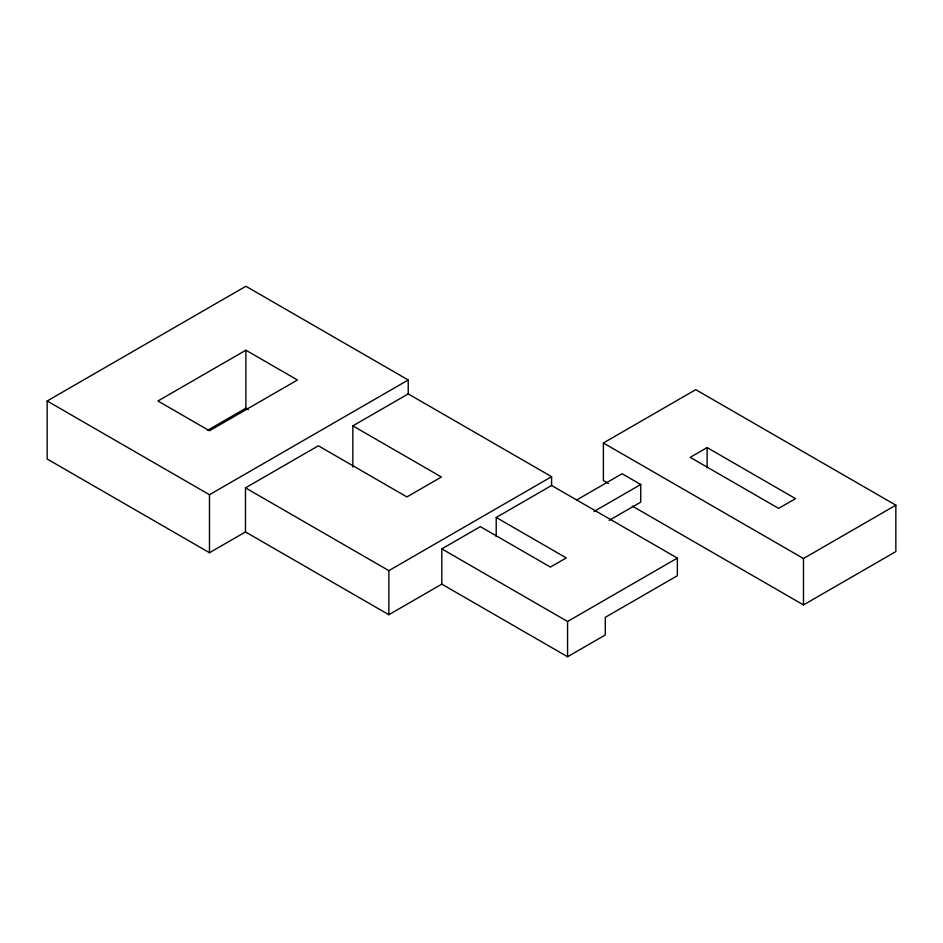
<?xml version="1.0" encoding="UTF-8"?>
<svg xmlns="http://www.w3.org/2000/svg" width="943" height="943" viewBox="0 0 943 943"><rect width="100%" height="100%" fill="white"/><g stroke="black" fill="none" stroke-linecap="round" stroke-linejoin="round"><path stroke-width="1.41" d="M47.15 400.999L245.887 286.259L408.236 379.982L408.236 393.903L551.596 476.675L551.596 485.492L677.357 558.091L677.357 575.725L605.288 617.335L605.288 634.969L567.568 656.741L441.807 584.141L388.858 614.718L245.486 531.946L209.487 552.716L47.15 458.993L47.15 400.999L209.487 494.721L408.236 379.982M245.887 350.207L157.917 400.999L209.487 430.774L297.469 379.982L245.887 350.207L245.887 408.201L207.637 430.291M245.486 531.946L245.486 487.861L318.357 445.791L406.916 496.926L441.418 477.005L352.847 425.871L352.847 467.021M352.847 425.871L408.236 393.903M608.376 483.453L603.39 480.565L603.39 442.986L695.745 389.659L895.85 505.189L895.85 551.584L803.483 604.911L632.246 506.049M245.486 487.861L388.858 570.633L551.596 476.675M441.807 584.141L441.807 548.873L480.352 526.63L550.417 567.085L566.283 557.914L496.218 517.459L496.218 536.567M496.218 517.459L551.596 485.492M576.621 500.002L622.097 473.74L640.745 484.502L640.745 502.136L609.154 520.371M593.996 511.495L640.745 484.502M707.109 447.583L690.205 457.343L778.623 508.383L795.527 498.635L707.109 447.583L707.109 467.881M441.807 548.873L567.568 621.484L677.357 558.091M603.39 442.986L803.483 558.515L895.85 505.189M245.887 408.201L248.41 409.651M803.483 558.515L803.483 604.911M567.568 621.484L567.568 656.741M388.858 570.633L388.858 614.718M209.487 494.721L209.487 552.716"/></g></svg>
